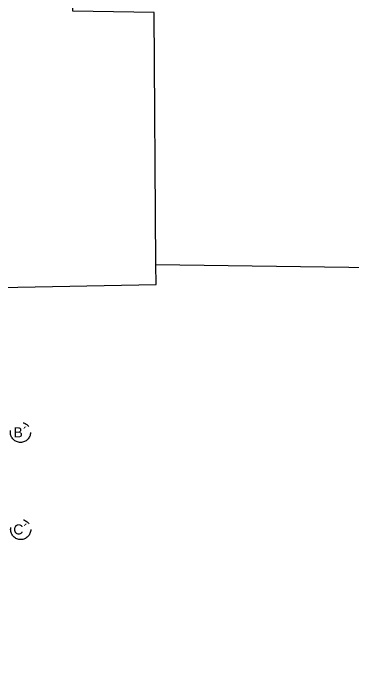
# Model space of a CAD drawing. Header units: millimetres. Extents: x 2158 to 2226, y 1541 to 1653.
# Drawn here: x 2205.57 to 2210.66, y 1610.05 to 1619.81 of the extents above; entities that cross this region are included whole.
import ezdxf

# ---------------------------------------------------------------- set-up
doc = ezdxf.new("R2010")
doc.units = ezdxf.units.MM
doc.linetypes.add('STRICHPUNKT', pattern=[1, 0.5, -0.25, 0, -0.25])
doc.layers.add('02-AXO-G00-Lkg-M0', color=8, linetype='STRICHPUNKT')
doc.layers.add('02-TWB-G00-LKG-M0', color=5, linetype='Continuous')
doc.styles.get("Standard").update_dxf_attribs({"font": 'arial.ttf'})

msp = doc.modelspace()

# ---------------------------------------------------------------- linework, layer by layer
at = {"layer": '02-AXO-G00-Lkg-M0'}
for centre in [(2205.6783, 1613.5511), (2205.6819, 1612.1011)]:
    msp.add_circle(centre, 0.15, dxfattribs=at)
at = {"layer": '02-TWB-G00-LKG-M0'}
for points in [[(2207.6999, 1616.0575), (2207.6756, 1619.8204), (2206.4607, 1619.8386), (2206.4709, 1620.9393), (2205.0088, 1620.9612), (2203.9047, 1622.0239), (2203.901, 1623.5611), (2204.9924, 1624.5399), (2204.9924, 1624.5399), (2206.3555, 1624.529), (2206.3655, 1625.7245), (2207.9403, 1625.7091), (2207.9934, 1631.1605), (2220.7632, 1631.0282), (2220.6533, 1615.8784)], [(2220.6533, 1615.8784), (2220.4663, 1597.8883), (2220.3978, 1597.8879), (2220.3988, 1597.7443), (2203.2865, 1597.681), (2203.3064, 1600.4956), (2203.3217, 1602.6586), (2203.3261, 1605.9656), (2203.3331, 1609.8178), (2203.3097, 1615.6756), (2207.7055, 1615.7575), (2207.6999, 1616.0575), (2220.6533, 1615.8784)]]:
    msp.add_lwpolyline(points, dxfattribs=at)

# ---------------------------------------------------------------- texts
at = {"layer": '02-AXO-G00-Lkg-M0', "char_height": 0.15, "width": 0.2467, "attachment_point": 5, "rotation": 0.14235}
for s, insert in [('{\\fArial|b0|i0|c0|p34;B´}', (2205.6783, 1613.5511)), ('{\\fArial|b0|i0|c0|p34;C´}', (2205.6819, 1612.1011))]:
    msp.add_mtext(s, dxfattribs=dict(at, insert=insert))

doc.saveas('drawing.dxf')
